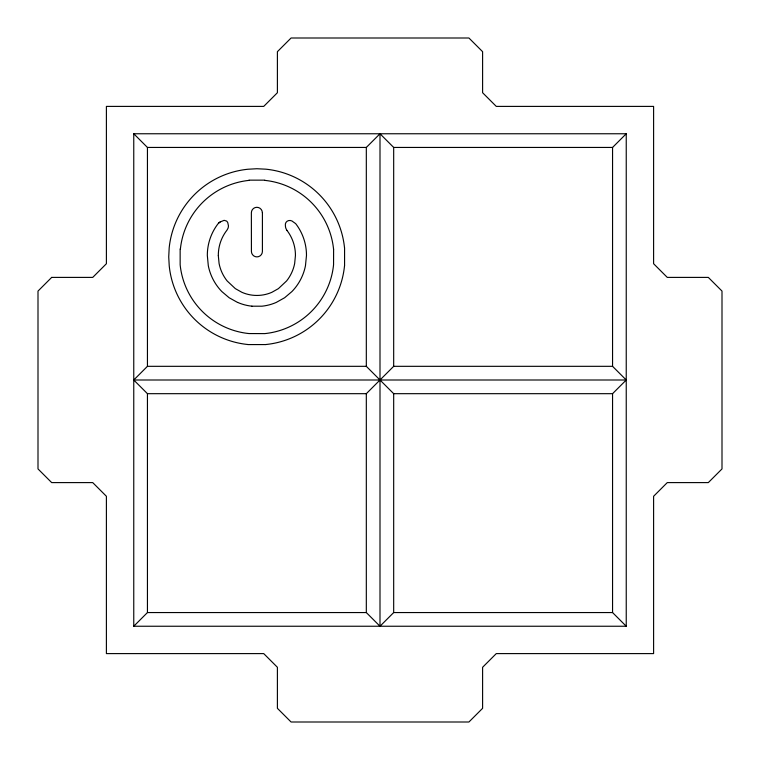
<?xml version="1.0" encoding="UTF-8"?>
<svg xmlns="http://www.w3.org/2000/svg" width="760" height="760" viewBox="0 0 760 760"><rect width="100%" height="100%" fill="white"/><g stroke="black" fill="none" stroke-linecap="round" stroke-linejoin="round"><path stroke-width="1.14" d="M180.148 249.005L180.148 264.774A76.988 76.988 0 0 0 249.005 333.564L264.774 333.611A76.997 76.997 0 0 0 333.564 264.774L333.611 249.005M344.574 265.886L344.574 247.855M133.76 626.24L133.76 133.76L626.24 133.76L626.24 626.24L133.76 626.24L147.44 612.56L147.44 393.68L133.76 380L147.44 366.32L366.32 366.32L393.68 393.68L393.68 612.56L380 626.24L366.32 612.56L366.32 393.68L393.68 366.32L393.68 147.44L380 133.76L366.32 147.44L366.32 366.32M393.68 147.44L612.56 147.44L626.24 133.76M393.68 393.68L612.56 393.68L626.24 380L612.56 366.32L393.68 366.32M218.329 255.474A40.736 40.736 0 0 1 226.993 230.118L228.019 228.237A8.246 8.246 0 0 0 228.437 225.805L227.781 222.68A5.548 5.548 0 0 0 226.575 221.055L224.133 220.333L220.257 221.92A18.088 18.088 0 0 0 218.918 222.88L218.395 223.307A51.766 51.766 0 0 0 207.328 255.474L208.306 265.743A51.319 51.319 0 0 0 221.815 291.536L229.159 297.749L237.585 302.452M249.005 180.148L264.774 180.148M265.905 344.574L247.874 344.574M133.76 133.76L147.44 147.44L366.32 147.44M133.76 380L626.24 380M147.44 393.68L366.32 393.68M147.44 612.56L366.32 612.56M393.68 612.56L612.56 612.56L626.24 626.24M251.816 306.195L261.962 306.195A48.203 48.203 0 0 0 276.194 302.452L284.62 297.749L291.954 291.526A51.319 51.319 0 0 0 305.463 265.743L306.479 255.474A51.756 51.756 0 0 0 295.706 223.677L295.402 223.478A22.695 22.695 0 0 0 293.588 222.177C290.206 218.623 284.392 220.894 285.418 225.986A9.557 9.557 0 0 0 285.931 228.494L286.947 230.441M218.3 255.474L219.089 263.54A40.404 40.404 0 0 0 227.126 280.924L235.334 288.629L241.889 292.305A37.316 37.316 0 0 0 271.852 292.315L278.397 288.638L286.606 280.924A40.394 40.394 0 0 0 294.652 263.549L295.44 255.474A40.85 40.85 0 0 0 286.976 230.423M612.56 147.44L612.56 366.32M612.56 393.68L612.56 612.56M380 133.76L380 626.24M262.409 212.8L262.409 251.389A5.5 5.5 0 0 1 256.927 256.889A5.5 5.5 0 0 1 251.417 251.408L251.37 212.8A5.5 5.5 0 0 1 256.861 207.299A5.5 5.5 0 0 1 262.361 212.791M147.44 147.44L147.44 366.32M251.959 306.195A48.203 48.203 0 0 1 237.728 302.452M218.633 223.107A17.803 17.803 0 0 1 220.257 221.92M180.376 249.166A76.997 76.997 0 0 1 249.166 180.367M264.793 180.376A76.997 76.997 0 0 1 333.564 249.185M247.883 344.517A87.998 87.998 0 0 1 169.233 265.895L168.73 256.889L169.185 247.874A88.017 88.017 0 0 1 247.883 169.243L256.889 168.73L265.905 169.185A87.989 87.989 0 0 1 344.527 247.865M344.517 265.876A87.998 87.998 0 0 1 265.895 344.527M51.68 277.4L38 291.08L38 468.92L51.68 482.6L92.72 482.6L106.4 496.28L106.4 653.6L263.72 653.6L277.4 667.28L277.4 708.32L291.08 722L468.92 722L482.6 708.32L482.6 667.28L496.28 653.6L653.6 653.6L653.6 496.28L667.28 482.6L708.32 482.6L722 468.92L722 291.08L708.32 277.4L667.28 277.4L653.6 263.72L653.6 106.4L496.28 106.4L482.6 92.72L482.6 51.68L468.92 38L291.08 38L277.4 51.68L277.4 92.72L263.72 106.4L106.4 106.4L106.4 263.72L92.72 277.4L51.68 277.4"/></g></svg>
